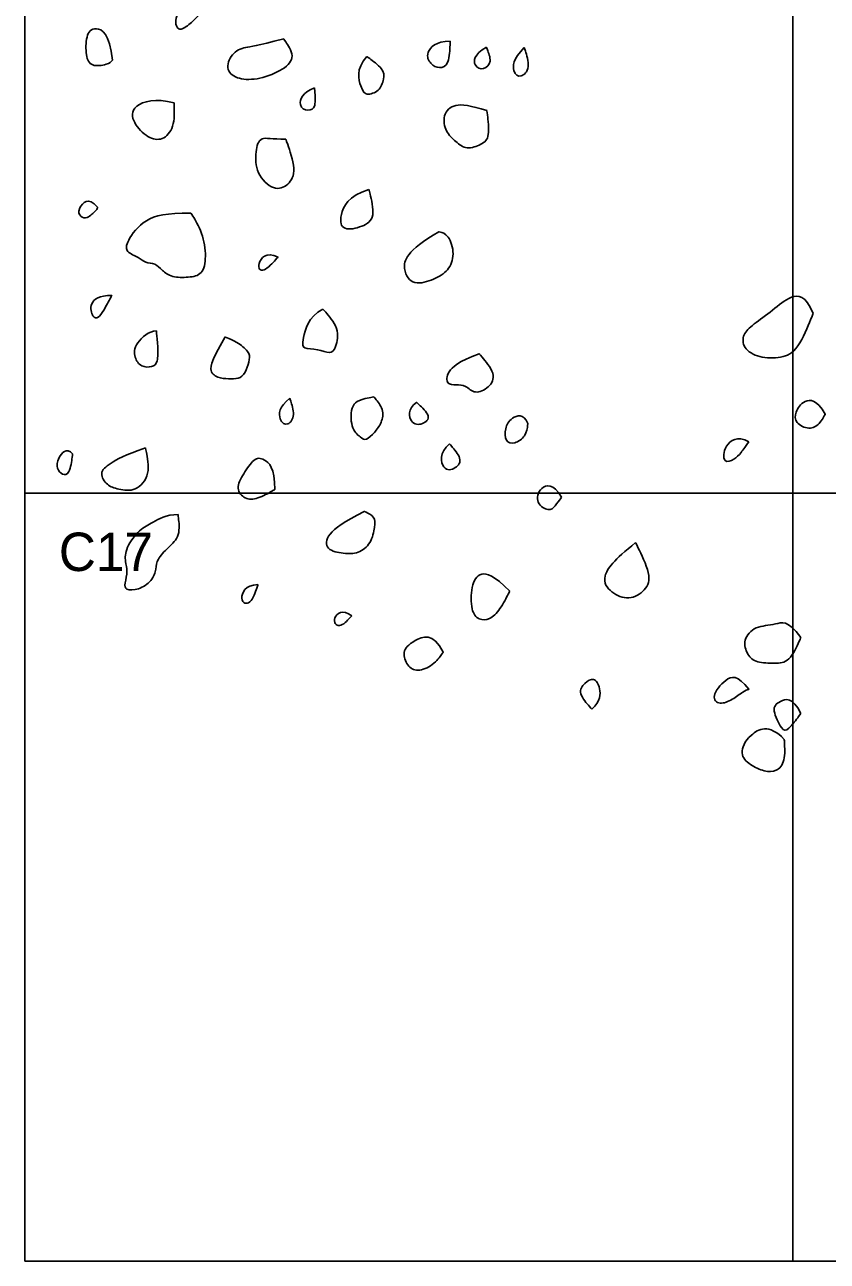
# Model space of a CAD drawing. Extents: x 1 to 19, y 16 to 23.5.
# Drawn here: x 10 to 11.045, y 16 to 17.61 of the extents above; entities that cross this region are included whole.
import ezdxf

# ---------------------------------------------------------------- set-up
doc = ezdxf.new("R2010")
doc.units = 0
for name, color, linetype in [('Cobbles n Brick', 7, 'Continuous'), ('Quadrat Boundary', 7, 'Continuous'), ('Quadrat IDs', 7, 'Continuous')]:
    doc.layers.add(name, color=color, linetype=linetype)

msp = doc.modelspace()

# ---------------------------------------------------------------- linework, layer by layer
at = {"layer": 'Cobbles n Brick'}
for points in [[(10.2261, 17.6217), (10.2147, 17.6375), (10.1935, 17.6245), (10.1977, 17.6002), (10.2122, 17.6074), (10.2261, 17.6217), (10.2261, 17.6217), (10.2261, 17.6217)], [(10.1144, 17.5638), (10.1106, 17.5986), (10.0901, 17.6097), (10.0793, 17.596), (10.0793, 17.5685), (10.0859, 17.5546), (10.1087, 17.5578), (10.1144, 17.5638), (10.1144, 17.5638), (10.1144, 17.5638)], [(10.3372, 17.5914), (10.301, 17.5817), (10.2878, 17.5817), (10.2684, 17.5731), (10.261, 17.5498), (10.2777, 17.5381), (10.3053, 17.5381), (10.3384, 17.5513), (10.3532, 17.5684), (10.3372, 17.5914), (10.3372, 17.5914), (10.3372, 17.5914)], [(10.554, 17.5883), (10.5353, 17.5883), (10.5205, 17.5723), (10.5283, 17.5583), (10.5396, 17.5521), (10.5528, 17.5572), (10.554, 17.5883), (10.554, 17.5883), (10.554, 17.5883)], [(10.6011, 17.5805), (10.5843, 17.5708), (10.5843, 17.5544), (10.5976, 17.5505), (10.6092, 17.5607), (10.6011, 17.5805), (10.6011, 17.5805), (10.6011, 17.5805)], [(10.6505, 17.5801), (10.6353, 17.5646), (10.6353, 17.5467), (10.6458, 17.5397), (10.659, 17.5529), (10.6505, 17.5801), (10.6505, 17.5801), (10.6505, 17.5801)], [(10.4454, 17.5684), (10.4306, 17.5517), (10.4388, 17.5245), (10.4439, 17.5175), (10.4621, 17.5225), (10.468, 17.5397), (10.468, 17.5521), (10.4454, 17.5684), (10.4454, 17.5684), (10.4454, 17.5684)], [(10.1945, 17.5081), (10.1704, 17.5147), (10.1372, 17.5052), (10.1404, 17.4818), (10.1606, 17.4616), (10.1793, 17.4584), (10.1954, 17.4752), (10.1945, 17.5081), (10.1945, 17.5081), (10.1945, 17.5081)], [(10.3773, 17.5276), (10.361, 17.5218), (10.3551, 17.5019), (10.3695, 17.4972), (10.3796, 17.5011), (10.3773, 17.5276), (10.3773, 17.5276), (10.3773, 17.5276)], [(10.6018, 17.498), (10.5801, 17.5046), (10.5586, 17.5085), (10.5435, 17.4922), (10.5478, 17.47), (10.5614, 17.4575), (10.575, 17.4466), (10.5956, 17.454), (10.6061, 17.4626), (10.6018, 17.498), (10.6018, 17.498), (10.6018, 17.498)], [(10.34, 17.4607), (10.3217, 17.4607), (10.3061, 17.4657), (10.3003, 17.4459), (10.3003, 17.4159), (10.3248, 17.3926), (10.3438, 17.4003), (10.3544, 17.4194), (10.34, 17.4607), (10.34, 17.4607), (10.34, 17.4607)], [(10.0948, 17.3723), (10.0831, 17.3872), (10.0666, 17.3676), (10.073, 17.36), (10.0803, 17.3562), (10.0948, 17.3695), (10.0948, 17.3723), (10.0948, 17.3723), (10.0948, 17.3723)], [(10.4481, 17.3953), (10.4209, 17.3871), (10.4084, 17.3587), (10.4135, 17.3408), (10.4404, 17.3466), (10.4575, 17.3579), (10.4481, 17.3953), (10.4481, 17.3953), (10.4481, 17.3953)], [(10.2163, 17.3647), (10.1847, 17.3647), (10.1549, 17.3584), (10.1315, 17.3261), (10.1315, 17.3135), (10.1492, 17.3071), (10.1568, 17.2995), (10.1701, 17.2995), (10.1787, 17.29), (10.191, 17.2806), (10.2138, 17.2806), (10.2318, 17.284), (10.2369, 17.3068), (10.2321, 17.3394), (10.2163, 17.3647), (10.2163, 17.3647), (10.2163, 17.3647)], [(10.5392, 17.3404), (10.4964, 17.3155), (10.4906, 17.2891), (10.5061, 17.2696), (10.5337, 17.2782), (10.552, 17.2891), (10.5606, 17.3105), (10.552, 17.3373), (10.5392, 17.3404), (10.5392, 17.3404), (10.5392, 17.3404)], [(10.3298, 17.3073), (10.3143, 17.3155), (10.2999, 17.2957), (10.31, 17.2855), (10.3298, 17.3073), (10.3298, 17.3073), (10.3298, 17.3073)], [(10.1135, 17.2575), (10.0967, 17.2575), (10.0831, 17.247), (10.0885, 17.2277), (10.0961, 17.2277), (10.1021, 17.2362), (10.1135, 17.2575), (10.1135, 17.2575), (10.1135, 17.2575)], [(11.0265, 17.2339), (11.0169, 17.2583), (10.9971, 17.2583), (10.9746, 17.238), (10.9475, 17.2192), (10.9346, 17.2072), (10.9346, 17.1888), (10.9557, 17.1755), (10.9856, 17.1755), (11.0072, 17.1851), (11.0265, 17.2339), (11.0265, 17.2339), (11.0265, 17.2339)], [(10.3882, 17.2397), (10.3688, 17.2293), (10.3613, 17.1954), (10.3613, 17.1878), (10.3821, 17.1878), (10.398, 17.1806), (10.4052, 17.1878), (10.4103, 17.2147), (10.3882, 17.2397), (10.3882, 17.2397), (10.3882, 17.2397)], [(10.1714, 17.2112), (10.1619, 17.2112), (10.1423, 17.1945), (10.1423, 17.1761), (10.1515, 17.1638), (10.1663, 17.1638), (10.1736, 17.1698), (10.1736, 17.1907), (10.1714, 17.2112), (10.1714, 17.2112), (10.1714, 17.2112)], [(10.2609, 17.2033), (10.241, 17.1688), (10.241, 17.1559), (10.2546, 17.1489), (10.2689, 17.1489), (10.2812, 17.1489), (10.2891, 17.1597), (10.2929, 17.1749), (10.2929, 17.1837), (10.2761, 17.1976), (10.2609, 17.2033), (10.2609, 17.2033), (10.2609, 17.2033)], [(10.5919, 17.1815), (10.5644, 17.1714), (10.5489, 17.1571), (10.5489, 17.141), (10.5619, 17.141), (10.5742, 17.141), (10.5856, 17.128), (10.6052, 17.1372), (10.6147, 17.1543), (10.5919, 17.1815), (10.5919, 17.1815), (10.5919, 17.1815)], [(10.3451, 17.1236), (10.3306, 17.1125), (10.3306, 17.0929), (10.3429, 17.0869), (10.3527, 17.1008), (10.3451, 17.1236), (10.3451, 17.1236), (10.3451, 17.1236)], [(10.4546, 17.1255), (10.4372, 17.122), (10.4242, 17.1182), (10.4242, 17.0837), (10.4378, 17.0723), (10.4442, 17.0676), (10.4556, 17.079), (10.465, 17.0913), (10.4682, 17.109), (10.4546, 17.1255), (10.4546, 17.1255), (10.4546, 17.1255)], [(10.5103, 17.1182), (10.498, 17.1094), (10.5018, 17.0888), (10.5185, 17.0888), (10.5306, 17.0995), (10.5103, 17.1182), (10.5103, 17.1182), (10.5103, 17.1182)], [(11.0422, 17.1028), (11.0316, 17.1221), (11.0137, 17.1221), (11.0026, 17.1051), (11.0026, 17.0913), (11.0219, 17.0817), (11.0357, 17.09), (11.0422, 17.1028), (11.0422, 17.1028), (11.0422, 17.1028)], [(10.6552, 17.0907), (10.6495, 17.104), (10.6321, 17.0983), (10.6252, 17.0844), (10.6252, 17.0666), (10.6378, 17.0635), (10.653, 17.0736), (10.6552, 17.0907), (10.6552, 17.0907), (10.6552, 17.0907)], [(10.553, 17.0641), (10.5394, 17.0527), (10.5438, 17.0268), (10.5622, 17.0321), (10.5707, 17.0442), (10.553, 17.0641), (10.553, 17.0641), (10.553, 17.0641)], [(10.9429, 17.067), (10.9277, 17.0752), (10.9093, 17.0619), (10.9093, 17.0375), (10.9245, 17.044), (10.9323, 17.0518), (10.9429, 17.067), (10.9429, 17.067), (10.9429, 17.067)], [(10.0624, 17.0512), (10.0543, 17.0601), (10.0416, 17.0447), (10.0416, 17.0316), (10.0489, 17.0235), (10.0586, 17.0235), (10.0624, 17.0512), (10.0624, 17.0512), (10.0624, 17.0512)], [(10.1572, 17.0589), (10.1299, 17.0497), (10.1094, 17.0381), (10.0963, 17.0266), (10.1071, 17.0092), (10.121, 17.0054), (10.1445, 17.0011), (10.1645, 17.0239), (10.1572, 17.0589), (10.1572, 17.0589), (10.1572, 17.0589)], [(10.3256, 17.0046), (10.3256, 17.0335), (10.3102, 17.0462), (10.299, 17.0462), (10.2844, 17.025), (10.274, 17.0054), (10.2867, 16.9915), (10.3025, 16.9915), (10.3256, 17.0046), (10.3256, 17.0046), (10.3256, 17.0046)], [(10.6989, 16.9948), (10.6885, 17.0132), (10.6692, 17.009), (10.665, 16.9859), (10.6834, 16.9758), (10.6904, 16.9825), (10.6989, 16.9948), (10.6989, 16.9948), (10.6989, 16.9948)], [(10.1996, 16.9722), (10.1838, 16.9722), (10.1653, 16.9603), (10.1503, 16.9541), (10.1306, 16.9283), (10.1306, 16.9098), (10.1345, 16.8994), (10.1302, 16.8817), (10.1302, 16.8736), (10.148, 16.8736), (10.1665, 16.8855), (10.1715, 16.9021), (10.1715, 16.9133), (10.1869, 16.9295), (10.2031, 16.9437), (10.1996, 16.9722), (10.1996, 16.9722), (10.1996, 16.9722)], [(10.442, 16.9761), (10.4158, 16.9626), (10.3915, 16.946), (10.3915, 16.9256), (10.4158, 16.921), (10.4343, 16.921), (10.4513, 16.9341), (10.4563, 16.9572), (10.4563, 16.9699), (10.442, 16.9761), (10.442, 16.9761), (10.442, 16.9761)], [(10.7954, 16.9356), (10.7673, 16.9133), (10.7488, 16.8894), (10.7627, 16.8701), (10.7869, 16.8597), (10.8093, 16.8732), (10.8166, 16.8928), (10.7954, 16.9356), (10.7954, 16.9356), (10.7954, 16.9356)], [(10.6316, 16.8724), (10.6108, 16.8932), (10.5923, 16.899), (10.5808, 16.8797), (10.5808, 16.8458), (10.5912, 16.8347), (10.6054, 16.8347), (10.6189, 16.8478), (10.6316, 16.8724), (10.6316, 16.8724), (10.6316, 16.8724)], [(10.3037, 16.8809), (10.2867, 16.8809), (10.2778, 16.8585), (10.2944, 16.8528), (10.3037, 16.8809), (10.3037, 16.8809), (10.3037, 16.8809)], [(10.4258, 16.8404), (10.4139, 16.8493), (10.3981, 16.837), (10.4089, 16.8219), (10.4258, 16.8404), (10.4258, 16.8404), (10.4258, 16.8404)], [(11.0106, 16.812), (10.9933, 16.8358), (10.9782, 16.8276), (10.9506, 16.8276), (10.9346, 16.809), (10.9406, 16.7887), (10.9523, 16.7787), (10.9773, 16.7787), (10.9955, 16.7787), (11.0106, 16.812), (11.0106, 16.812), (11.0106, 16.812)], [(10.5449, 16.793), (10.5318, 16.8192), (10.5033, 16.8073), (10.491, 16.7934), (10.4979, 16.7745), (10.5106, 16.7668), (10.5322, 16.7753), (10.5449, 16.793), (10.5449, 16.793), (10.5449, 16.793)], [(10.7384, 16.7187), (10.7499, 16.7291), (10.7499, 16.7479), (10.7415, 16.7607), (10.7287, 16.7533), (10.7195, 16.7402), (10.7384, 16.7187), (10.7384, 16.7187), (10.7384, 16.7187)], [(10.9428, 16.7446), (10.9281, 16.7641), (10.9121, 16.7593), (10.8927, 16.7338), (10.9048, 16.7239), (10.9216, 16.7308), (10.9363, 16.7425), (10.9428, 16.7446), (10.9428, 16.7446), (10.9428, 16.7446)], [(11.0106, 16.7131), (10.9998, 16.7355), (10.9808, 16.7286), (10.9722, 16.7196), (10.9864, 16.6902), (10.9933, 16.6902), (11.0106, 16.7131), (11.0106, 16.7131), (11.0106, 16.7131)], [(10.989, 16.6794), (10.9691, 16.7005), (10.941, 16.6854), (10.9298, 16.6599), (10.9441, 16.6461), (10.9635, 16.637), (10.9791, 16.637), (10.9907, 16.65), (10.989, 16.6794), (10.989, 16.6794), (10.989, 16.6794)]]:
    msp.add_open_spline(points, degree=3, dxfattribs=at)
at = {"layer": 'Quadrat Boundary'}
for p, q in [((10, 23), (10, 16)), ((10, 17), (19, 17)), ((19, 16), (10, 16))]:
    msp.add_line(p, q, dxfattribs=at)
msp.add_lwpolyline([(11, 16), (11, 23), (11, 23)], dxfattribs=at)

# ---------------------------------------------------------------- texts
at = {"layer": 'Quadrat IDs'}
msp.add_text('C17', height=0.05, dxfattribs=at).set_placement((10.0444, 16.8986))

doc.saveas('drawing.dxf')
